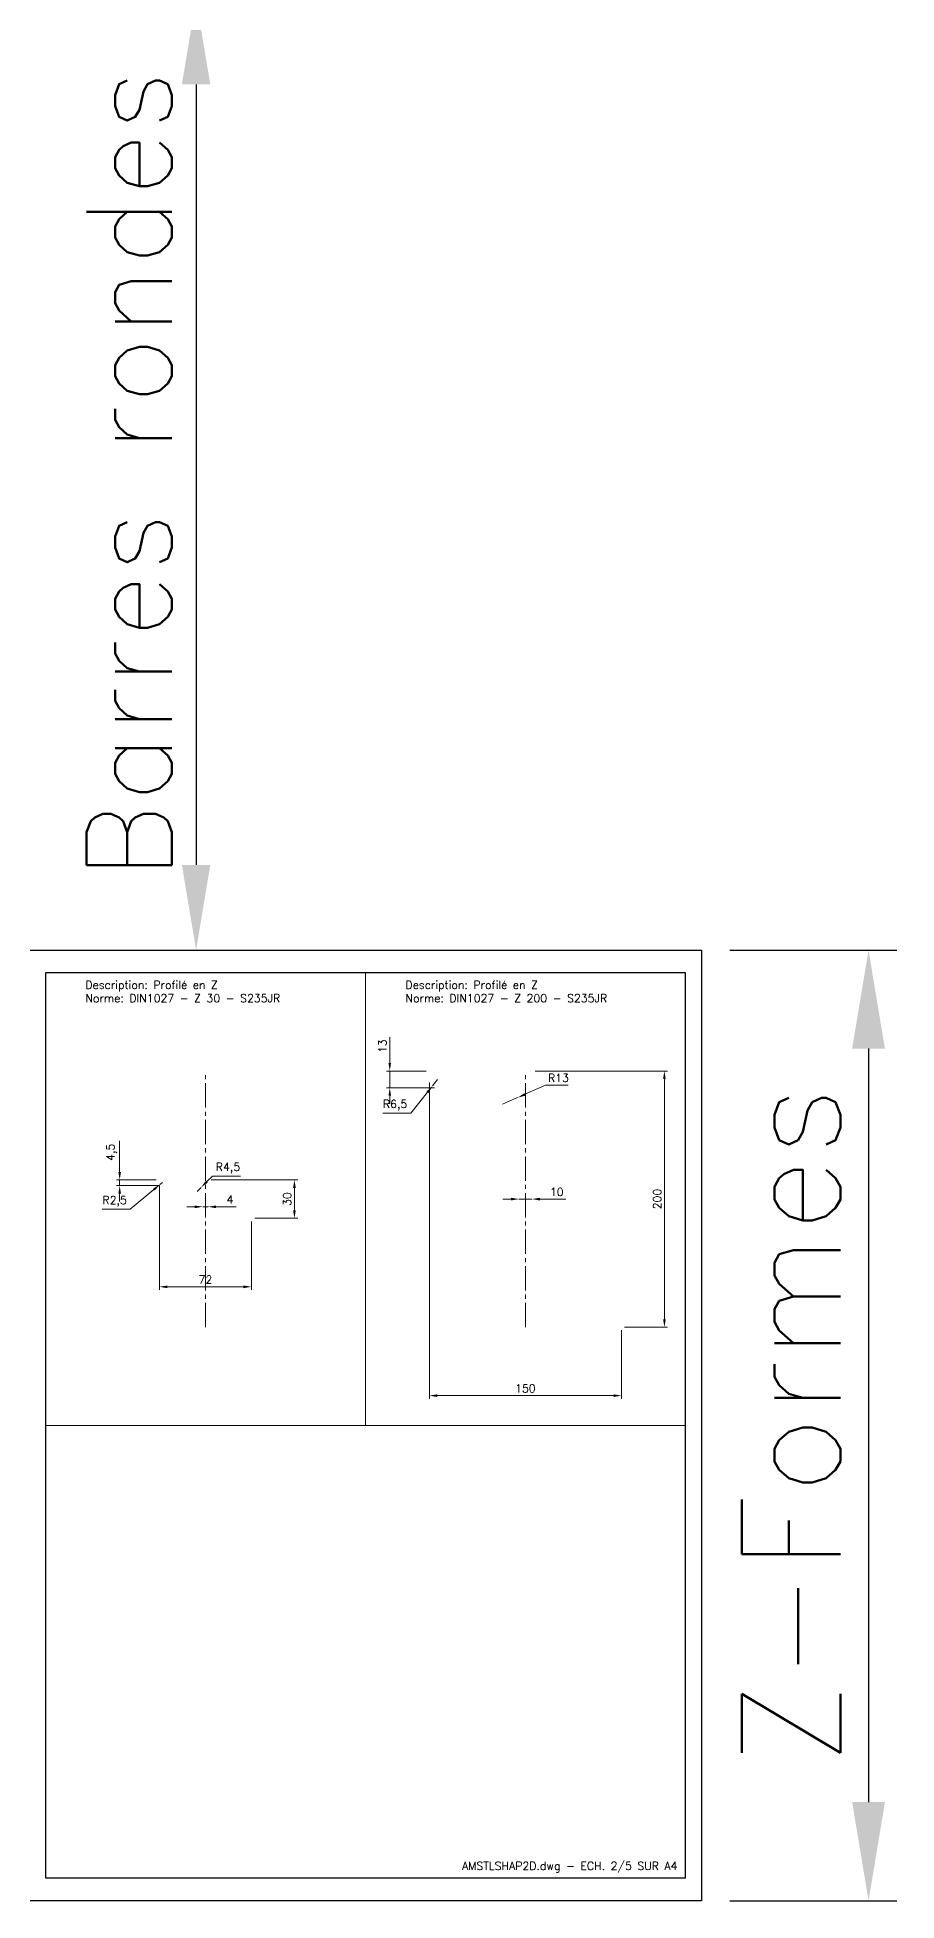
# Model space of a CAD drawing. Header units: millimetres. Extents: x -208 to 15225, y -440 to 4613.
# Drawn here: x 3156 to 3827, y 0 to 1455 of the extents above; entities that cross this region are included whole.
import ezdxf
from ezdxf.enums import TextEntityAlignment as Align

# ---------------------------------------------------------------- set-up
doc = ezdxf.new("R2010")
doc.units = ezdxf.units.MM
doc.linetypes.add('AXES2', pattern=[28.575, 19.05, -3.175, 3.175, -3.175])
doc.layers.get('Defpoints').update_dxf_attribs({"color": 41})
for name, color, linetype, lineweight in [('AXE', 2, 'AXES2', 18), ('COTE', 1, 'Continuous', 18), ('FIN', 1, 'Continuous', 18), ('TEXTE', 3, 'Continuous', 25)]:
    doc.layers.add(name, color=color, linetype=linetype, lineweight=lineweight)
doc.styles.get("Standard").update_dxf_attribs({"font": 'simplex.shx'})
doc.dimstyles.new('ALSTOM001', dxfattribs={"dimtxt": 3.5, "dimasz": 3.5, "dimexe": 1, "dimexo": 1, "dimgap": 1, "dimtad": 1, "dimrnd": 5e-09, "dimtxsty": 'Standard', "dimcen": 2.5, "dimclrd": 1, "dimclre": 1, "dimclrt": 3, "dimadec": 3, "dimazin": 2, "dimtm": 1e-09, "dimtfac": 1, "dimtmove": 0, "dimatfit": 0, "dimfxl": 1, "dimtolj": 1, "dimarcsym": 1})
doc.dimstyles.new('ALSTOM002_5SP', dxfattribs={"dimscale": 2.5, "dimtxt": 2.5, "dimasz": 2.5, "dimexe": 1, "dimexo": 1, "dimgap": 1, "dimtad": 1, "dimdec": 1, "dimtxsty": 'Standard', "dimcen": 2.5, "dimclrd": 1, "dimclre": 1, "dimclrt": 3, "dimadec": 1, "dimazin": 2, "dimtm": 1e-09, "dimtfac": 1, "dimtdec": 1, "dimtmove": 0, "dimatfit": 0, "dimfxl": 1, "dimtolj": 1, "dimtzin": 0, "dimlwd": 18, "dimlwe": 18, "dimarcsym": 1})

# ---------------------------------------------------------------- blocks, each defined once
blk = doc.blocks.new('*D149')
at = {"layer": 'COTE', "color": 1, "lineweight": -2, "transparency": 16777216}
for p, q in [((3169, 1485), (3299.3, 1485)), ((3280.3, 1418.5), (3280.3, 809)), ((3169, 742.5), (3299.3, 742.5))]:
    blk.add_line(p, q, dxfattribs=at)
at = {"layer": 'COTE', "color": 1, "transparency": 16777216}
for points in [[(3269.2, 1418.5), (3291.4, 1418.5), (3280.3, 1485)], [(3269.2, 809), (3291.4, 809), (3280.3, 742.5)]]:
    blk.add_solid(points, dxfattribs=at)
at = {"layer": 'Defpoints', "color": 0, "transparency": 16777216}
for p in [(3150, 1485), (3150, 742.5), (3280.3, 742.5)]:
    blk.add_point(p, dxfattribs=at)
at = {"layer": 'COTE', "color": 3, "transparency": 16777216, "insert": (3228.1, 1113.8), "char_height": 66.5, "attachment_point": 5, "rotation": 90}
blk.add_mtext('\\A1;Barres rondes', dxfattribs=at)
blk = doc.blocks.new('*D152')
at = {"layer": 'COTE', "color": 1, "lineweight": -2, "transparency": 16777216}
for p, q in [((3697, 742.5), (3827.3, 742.5)), ((3805.3, 665.5), (3805.3, 77)), ((3697, 0), (3827.3, 0))]:
    blk.add_line(p, q, dxfattribs=at)
at = {"layer": 'COTE', "color": 1, "transparency": 16777216}
for points in [[(3792.5, 665.5), (3818.1, 665.5), (3805.3, 742.5)], [(3792.5, 77), (3818.1, 77), (3805.3, 0)]]:
    blk.add_solid(points, dxfattribs=at)
at = {"layer": 'Defpoints', "color": 0, "transparency": 16777216}
for p in [(3675, 742.5), (3675, 0), (3805.3, 0)]:
    blk.add_point(p, dxfattribs=at)
at = {"layer": 'COTE', "color": 3, "transparency": 16777216, "insert": (3744.8, 371.2), "char_height": 77, "attachment_point": 5, "rotation": 90}
blk.add_mtext('\\A1;Z-Formes', dxfattribs=at)
blk = doc.blocks.new('*D203')
at = {"layer": 'COTE', "color": 1, "lineweight": 18, "transparency": 16777216}
for p, q in [((3292.1, 563), (3359.6, 563)), ((3357.1, 539.2), (3357.1, 556.7)), ((3326.1, 533), (3359.6, 533))]:
    blk.add_line(p, q, dxfattribs=at)
at = {"layer": 'COTE', "color": 1, "transparency": 16777216}
for points in [[(3356, 556.7), (3358.1, 556.7), (3357.1, 563)], [(3356, 539.2), (3358.1, 539.2), (3357.1, 533)]]:
    blk.add_solid(points, dxfattribs=at)
at = {"layer": 'Defpoints', "color": 0, "transparency": 16777216}
for p in [(3289.6, 563), (3357.1, 563), (3323.6, 533)]:
    blk.add_point(p, dxfattribs=at)
at = {"layer": 'COTE', "color": 3, "transparency": 16777216, "insert": (3351.4, 548), "char_height": 6.25, "attachment_point": 5, "rotation": 90}
blk.add_mtext('\\A1;30', dxfattribs=at)
blk = doc.blocks.new('*D204')
at = {"layer": 'COTE', "color": 1, "lineweight": 18, "transparency": 16777216}
for p, q in [((3251.6, 558.5), (3251.6, 477)), ((3323.6, 530.5), (3323.6, 477)), ((3317.3, 479.5), (3257.8, 479.5))]:
    blk.add_line(p, q, dxfattribs=at)
at = {"layer": 'COTE', "color": 1, "transparency": 16777216}
for points in [[(3257.8, 480.5), (3257.8, 478.4), (3251.6, 479.5)], [(3317.3, 480.5), (3317.3, 478.4), (3323.6, 479.5)]]:
    blk.add_solid(points, dxfattribs=at)
at = {"layer": 'Defpoints', "color": 0, "transparency": 16777216}
for p in [(3251.6, 561), (3323.6, 533), (3251.6, 479.5)]:
    blk.add_point(p, dxfattribs=at)
at = {"layer": 'COTE', "color": 3, "transparency": 16777216, "insert": (3287.6, 485.1), "char_height": 6.25, "attachment_point": 5}
blk.add_mtext('\\A1;72', dxfattribs=at)
blk = doc.blocks.new('*D205')
at = {"layer": 'COTE', "color": 1, "lineweight": 18, "transparency": 16777216}
for p, q in [((3279.3, 542), (3273.1, 542)), ((3285.6, 542), (3289.6, 542)), ((3295.8, 542), (3311.5, 542))]:
    blk.add_line(p, q, dxfattribs=at)
at = {"layer": 'COTE', "color": 1, "transparency": 16777216}
for points in [[(3279.3, 543), (3279.3, 540.9), (3285.6, 542)], [(3295.8, 543), (3295.8, 540.9), (3289.6, 542)]]:
    blk.add_solid(points, dxfattribs=at)
at = {"layer": 'Defpoints', "color": 0, "transparency": 16777216}
for p in [(3285.6, 542), (3289.6, 542), (3289.6, 542)]:
    blk.add_point(p, dxfattribs=at)
at = {"layer": 'COTE', "color": 3, "transparency": 16777216, "insert": (3306.8, 547.6), "char_height": 6.25, "attachment_point": 5}
blk.add_mtext('\\A1;4', dxfattribs=at)
blk = doc.blocks.new('*D206')
at = {"layer": 'COTE', "color": 1, "lineweight": 18, "transparency": 16777216}
for p, q in [((3220.6, 569.2), (3220.6, 593.6)), ((3249.1, 563), (3218.1, 563)), ((3251.6, 558.5), (3218.1, 558.5)), ((3220.6, 558.5), (3220.6, 563)), ((3220.6, 552.2), (3220.6, 546))]:
    blk.add_line(p, q, dxfattribs=at)
at = {"layer": 'COTE', "color": 1, "transparency": 16777216}
for points in [[(3219.6, 569.2), (3221.7, 569.2), (3220.6, 563)], [(3219.6, 552.2), (3221.7, 552.2), (3220.6, 558.5)]]:
    blk.add_solid(points, dxfattribs=at)
at = {"layer": 'Defpoints', "color": 0, "transparency": 16777216}
for p in [(3220.6, 563), (3251.6, 563), (3254.1, 558.5)]:
    blk.add_point(p, dxfattribs=at)
at = {"layer": 'COTE', "color": 3, "transparency": 16777216, "insert": (3214.4, 584.5), "char_height": 6.25, "attachment_point": 5, "rotation": 90}
blk.add_mtext('\\A1;4,5', dxfattribs=at)
blk = doc.blocks.new('*D207')
at = {"layer": 'COTE', "color": 1, "lineweight": 18, "transparency": 16777216}
for p, q in [((3247.3, 555.4), (3228.8, 540)), ((3254.1, 561), (3252.1, 559.4)), ((3228.8, 540), (3207, 540))]:
    blk.add_line(p, q, dxfattribs=at)
at = {"layer": 'COTE', "color": 1, "transparency": 16777216}
blk.add_solid([(3246.7, 556.2), (3248, 554.6), (3252.1, 559.4)], dxfattribs=at)
at = {"layer": 'Defpoints', "color": 0, "transparency": 16777216}
for p in [(3252.1, 559.4), (3254.1, 561)]:
    blk.add_point(p, dxfattribs=at)
at = {"layer": 'COTE', "color": 3, "transparency": 16777216, "insert": (3216.7, 546.2), "char_height": 6.25, "attachment_point": 5}
blk.add_mtext('\\A1;R2,5', dxfattribs=at)
blk = doc.blocks.new('*D208')
at = {"layer": 'COTE', "color": 1, "lineweight": 18, "transparency": 16777216}
for p, q in [((3281.1, 554), (3284.2, 557.1)), ((3288.7, 561.6), (3293.1, 566)), ((3293.1, 566), (3314.9, 566))]:
    blk.add_line(p, q, dxfattribs=at)
at = {"layer": 'COTE', "color": 1, "transparency": 16777216}
blk.add_solid([(3287.9, 562.3), (3289.4, 560.8), (3284.2, 557.1)], dxfattribs=at)
at = {"layer": 'Defpoints', "color": 0, "transparency": 16777216}
for p in [(3281.1, 554), (3284.2, 557.1)]:
    blk.add_point(p, dxfattribs=at)
at = {"layer": 'COTE', "color": 3, "transparency": 16777216, "insert": (3305.2, 572.2), "char_height": 6.25, "attachment_point": 5}
blk.add_mtext('\\A1;R4,5', dxfattribs=at)
blk = doc.blocks.new('A4LASER')
at = {"color": 1}
for points in [[(-210, 0), (-210, 297), (0, 297), (0, 0)], [(-204.96, 7.13), (-5.04, 7.13), (-5.04, 289.87), (-204.96, 289.87)]]:
    blk.add_lwpolyline(points, close=True, dxfattribs=at)
blk = doc.blocks.new('*D209')
at = {"layer": 'COTE', "color": 1, "lineweight": 18, "transparency": 16777216}
for p, q in [((3462.4, 639), (3462.4, 392)), ((3612.4, 445.5), (3612.4, 392)), ((3606.2, 394.5), (3468.7, 394.5))]:
    blk.add_line(p, q, dxfattribs=at)
at = {"layer": 'COTE', "color": 1, "transparency": 16777216}
for points in [[(3468.7, 395.5), (3468.7, 393.4), (3462.4, 394.5)], [(3606.2, 395.5), (3606.2, 393.4), (3612.4, 394.5)]]:
    blk.add_solid(points, dxfattribs=at)
at = {"layer": 'Defpoints', "color": 0, "transparency": 16777216}
for p in [(3462.4, 641.5), (3612.4, 448), (3462.4, 394.5)]:
    blk.add_point(p, dxfattribs=at)
at = {"layer": 'COTE', "color": 3, "transparency": 16777216, "insert": (3537.4, 400.1), "char_height": 6.25, "attachment_point": 5}
blk.add_mtext('\\A1;150', dxfattribs=at)
blk = doc.blocks.new('*D210')
at = {"layer": 'COTE', "color": 1, "lineweight": 18, "transparency": 16777216}
for p, q in [((3544.9, 648), (3648.4, 648)), ((3645.9, 454.2), (3645.9, 641.7)), ((3614.9, 448), (3648.4, 448))]:
    blk.add_line(p, q, dxfattribs=at)
at = {"layer": 'COTE', "color": 1, "transparency": 16777216}
for points in [[(3644.9, 641.7), (3647, 641.7), (3645.9, 648)], [(3644.9, 454.2), (3647, 454.2), (3645.9, 448)]]:
    blk.add_solid(points, dxfattribs=at)
at = {"layer": 'Defpoints', "color": 0, "transparency": 16777216}
for p in [(3542.4, 648), (3645.9, 648), (3612.4, 448)]:
    blk.add_point(p, dxfattribs=at)
at = {"layer": 'COTE', "color": 3, "transparency": 16777216, "insert": (3640.3, 548), "char_height": 6.25, "attachment_point": 5, "rotation": 90}
blk.add_mtext('\\A1;200', dxfattribs=at)
blk = doc.blocks.new('*D211')
at = {"layer": 'COTE', "color": 1, "lineweight": 18, "transparency": 16777216}
for p, q in [((3431.5, 654.2), (3431.5, 674.4)), ((3459.9, 648), (3429, 648)), ((3431.5, 635), (3431.5, 648)), ((3466.4, 635), (3429, 635)), ((3431.5, 628.7), (3431.5, 622.5))]:
    blk.add_line(p, q, dxfattribs=at)
at = {"layer": 'COTE', "color": 1, "transparency": 16777216}
for points in [[(3430.5, 654.2), (3432.5, 654.2), (3431.5, 648)], [(3430.5, 628.7), (3432.5, 628.7), (3431.5, 635)]]:
    blk.add_solid(points, dxfattribs=at)
at = {"layer": 'Defpoints', "color": 0, "transparency": 16777216}
for p in [(3431.5, 648), (3462.4, 648), (3468.9, 635)]:
    blk.add_point(p, dxfattribs=at)
at = {"layer": 'COTE', "color": 3, "transparency": 16777216, "insert": (3425.9, 667.4), "char_height": 6.25, "attachment_point": 5, "rotation": 90}
blk.add_mtext('\\A1;13', dxfattribs=at)
blk = doc.blocks.new('*D212')
at = {"layer": 'COTE', "color": 1, "lineweight": 18, "transparency": 16777216}
for p, q in [((3526.2, 548), (3519.9, 548)), ((3532.4, 548), (3542.4, 548)), ((3548.7, 548), (3568.9, 548))]:
    blk.add_line(p, q, dxfattribs=at)
at = {"layer": 'COTE', "color": 1, "transparency": 16777216}
for points in [[(3526.2, 549), (3526.2, 546.9), (3532.4, 548)], [(3548.7, 549), (3548.7, 546.9), (3542.4, 548)]]:
    blk.add_solid(points, dxfattribs=at)
at = {"layer": 'Defpoints', "color": 0, "transparency": 16777216}
for p in [(3532.4, 548), (3542.4, 548), (3542.4, 548)]:
    blk.add_point(p, dxfattribs=at)
at = {"layer": 'COTE', "color": 3, "transparency": 16777216, "insert": (3561.9, 553.6), "char_height": 6.25, "attachment_point": 5}
blk.add_mtext('\\A1;10', dxfattribs=at)
blk = doc.blocks.new('*D213')
at = {"layer": 'COTE', "color": 1, "lineweight": 18, "transparency": 16777216}
for p, q in [((3519.4, 622), (3531.3, 627.2)), ((3537, 629.8), (3553.1, 636.9)), ((3553.1, 636.9), (3570.8, 636.9))]:
    blk.add_line(p, q, dxfattribs=at)
at = {"layer": 'COTE', "color": 1, "transparency": 16777216}
blk.add_solid([(3536.6, 630.7), (3537.5, 628.8), (3531.3, 627.2)], dxfattribs=at)
at = {"layer": 'Defpoints', "color": 0, "transparency": 16777216}
for p in [(3531.3, 627.2), (3519.4, 622)]:
    blk.add_point(p, dxfattribs=at)
at = {"layer": 'COTE', "color": 3, "transparency": 16777216, "insert": (3563.2, 642.6), "char_height": 6.25, "attachment_point": 5}
blk.add_mtext('\\A1;R13', dxfattribs=at)
blk = doc.blocks.new('*D214')
at = {"layer": 'COTE', "color": 1, "lineweight": 18, "transparency": 16777216}
for p, q in [((3468.9, 641.5), (3464.9, 636.4)), ((3461, 631.5), (3447.9, 615.1)), ((3447.9, 615.1), (3426, 615.1))]:
    blk.add_line(p, q, dxfattribs=at)
at = {"layer": 'COTE', "color": 1, "transparency": 16777216}
blk.add_solid([(3460.2, 632.1), (3461.8, 630.8), (3464.9, 636.4)], dxfattribs=at)
at = {"layer": 'Defpoints', "color": 0, "transparency": 16777216}
for p in [(3468.9, 641.5), (3464.9, 636.4)]:
    blk.add_point(p, dxfattribs=at)
at = {"layer": 'COTE', "color": 3, "transparency": 16777216, "insert": (3435.7, 621.3), "char_height": 6.25, "attachment_point": 5}
blk.add_mtext('\\A1;R6,5', dxfattribs=at)

msp = doc.modelspace()

# ---------------------------------------------------------------- linework, layer by layer
at = {"layer": 'AXE'}
for p, q in [((3287.555, 447.958), (3287.555, 647.958)), ((3537.445, 447.958), (3537.445, 647.958))]:
    msp.add_line(p, q, dxfattribs=at)
at = {"layer": 'FIN'}
for p, q in [((3412.5, 724.665), (3412.5, 371.25)), ((3162.61, 371.25), (3662.39, 371.25))]:
    msp.add_line(p, q, dxfattribs=at)

# ---------------------------------------------------------------- block references
at = {"xscale": 2.5, "yscale": 2.5, "zscale": 2.5}
msp.add_blockref('A4LASER', (3675, 0), dxfattribs=at)

# ---------------------------------------------------------------- texts
at = {"layer": 'TEXTE'}
msp.add_text('AMSTLSHAP2D.dwg - ECH. 2/5 SUR A4', height=6.25, dxfattribs=at).set_placement((3656.14, 24.085), align=Align.RIGHT)
at = {"layer": 'TEXTE', "char_height": 6.25, "width": 211.49427, "attachment_point": 1}
for s, insert in [('Description: Profilé en Z\\PNorme: DIN1027 - Z 30 - S235JR', (3193.86, 718.415)), ('Description: Profilé en Z\\PNorme: DIN1027 - Z 200 - S235JR', (3443.75, 718.415))]:
    msp.add_mtext(s, dxfattribs=dict(at, insert=insert))

# ---------------------------------------------------------------- dimensions: what is measured, and where the dimension line sits
at = {"layer": 'COTE'}
for base, p1, p2, text, override, picture, middle in [((3280.307, 742.5), (3150, 1485), (3150, 742.5), 'Barres rondes', {"dimscale": 19, "dimtoh": 1}, '*D149', (3280.307, 1113.75)), ((3805.307, 0), (3675, 742.5), (3675, 0), 'Z-Formes', {"dimscale": 22, "dimtoh": 1}, '*D152', (3805.307, 371.25))]:
    dim = msp.add_linear_dim(base=base, p1=p1, p2=p2, angle=90, text=text, dimstyle='ALSTOM001', override=override, dxfattribs=at)
    dim.commit()
    dim.dimension.update_dxf_attribs({"geometry": picture, "text_midpoint": middle, "dimtype": 160})
for base, p1, p2, picture, middle in [((3431.504, 647.958), (3468.945, 634.958), (3462.445, 647.958), '*D211', (3425.879, 667.422)), ((3645.946, 647.958), (3612.445, 447.958), (3542.445, 647.958), '*D210', (3640.321, 547.958)), ((3220.614, 562.958), (3254.055, 558.458), (3251.555, 562.958), '*D206', (3214.394, 584.505)), ((3357.056, 562.958), (3323.555, 532.958), (3289.555, 562.958), '*D203', (3351.431, 547.958))]:
    dim = msp.add_linear_dim(base=base, p1=p1, p2=p2, angle=90, dimstyle='ALSTOM002_5SP', dxfattribs=at)
    dim.commit()
    dim.dimension.update_dxf_attribs({"geometry": picture, "text_midpoint": middle})
for center, mpoint, picture, middle in [((3468.945, 641.458), (3464.889, 636.378), '*D214', (3435.708, 615.077)), ((3519.445, 621.958), (3531.323, 627.239), '*D213', (3563.225, 636.938)), ((3254.055, 560.958), (3252.133, 559.36), '*D207', (3216.657, 539.99))]:
    dim = msp.add_radius_dim(center=center, mpoint=mpoint, dimstyle='ALSTOM002_5SP', override={"dimtoh": 1}, dxfattribs=at)
    dim.commit()
    dim.dimension.update_dxf_attribs({"geometry": picture, "text_midpoint": middle, "dimtype": 164})
for base, p1, p2, picture, middle in [((3462.445, 394.483), (3612.445, 447.958), (3462.445, 641.458), '*D209', (3537.445, 400.108)), ((3251.555, 479.483), (3323.555, 532.958), (3251.555, 560.958), '*D204', (3287.555, 485.108)), ((3542.445, 547.958), (3532.445, 547.958), (3542.445, 547.958), '*D212', (3561.909, 553.583)), ((3289.555, 541.958), (3285.555, 541.958), (3289.555, 541.958), '*D205', (3306.787, 547.583))]:
    dim = msp.add_linear_dim(base=base, p1=p1, p2=p2, dimstyle='ALSTOM002_5SP', dxfattribs=at)
    dim.commit()
    dim.dimension.update_dxf_attribs({"geometry": picture, "text_midpoint": middle})
dim = msp.add_radius_dim(center=(3281.055, 553.958), mpoint=(3284.237, 557.14), dimstyle='ALSTOM002_5SP', override={"dimtoh": 1}, dxfattribs=at)
dim.commit()
dim.dimension.update_dxf_attribs({"geometry": '*D208', "text_midpoint": (3305.249, 572.199)})

doc.saveas('drawing.dxf')
